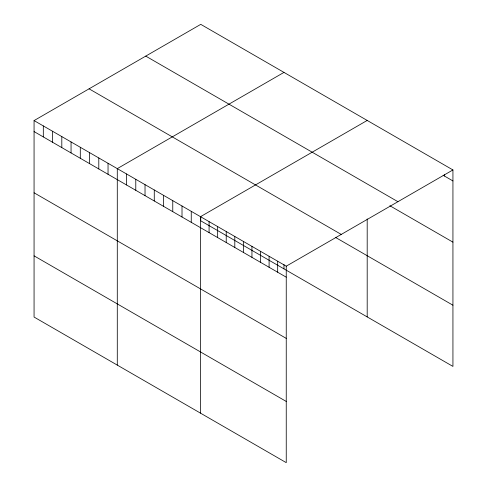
<?xml version="1.0" encoding="UTF-8"?>
<svg xmlns="http://www.w3.org/2000/svg" width="487" height="487" viewBox="0 0 487 487"><rect width="100%" height="100%" fill="white"/><g stroke="black" fill="none" stroke-linecap="round" stroke-linejoin="round"><path stroke-width="0.73" d="M34.066 120.587L286.246 266.176L286.246 462.65L34.066 317.055L34.066 120.587L200.754 24.35L452.934 169.945L452.934 366.413L200.754 220.824L200.754 216.447M283.97 72.399L117.288 168.63L117.288 365.104M367.192 120.441L200.504 216.678L200.504 413.146M286.246 266.176L452.934 169.945M443.133 175.283L452.934 180.945M145.747 56.108L397.928 201.703M389.85 205.727L452.934 242.149M89.072 88.829L341.253 234.424M335.75 237.559L452.934 305.209M34.066 131.581L286.246 277.176M34.066 192.791L286.246 338.386M34.066 255.852L286.246 401.446M444.357 174.529L444.357 175.99M367.192 218.925L367.192 316.915M283.97 264.496L283.97 268.867M277.675 261.227L277.675 272.227M269.098 256.278L269.098 267.278M260.527 251.329L260.527 262.329M251.949 246.379L251.949 257.38M243.378 241.43L243.378 252.424M234.801 236.475L234.801 247.475M226.23 231.526L226.23 242.526M217.652 226.577L217.652 237.577M209.081 221.628L209.081 232.628M191.257 211.34L191.257 222.34M182.01 206.001L182.01 217.001M172.763 200.662L172.763 211.662M163.522 195.324L163.522 206.324M154.276 189.985L154.276 200.985M145.029 184.646L145.029 195.646M135.782 179.307L135.782 190.307M126.535 173.969L126.535 184.969M108.041 163.291L108.041 174.291M98.794 157.952L98.794 168.952M89.547 152.614L89.547 163.614M80.3 147.275L80.3 158.275M71.053 141.936L71.053 152.936M61.806 136.597L61.806 147.598M52.559 131.259L52.559 142.259M43.313 125.926L43.313 136.92"/></g></svg>
